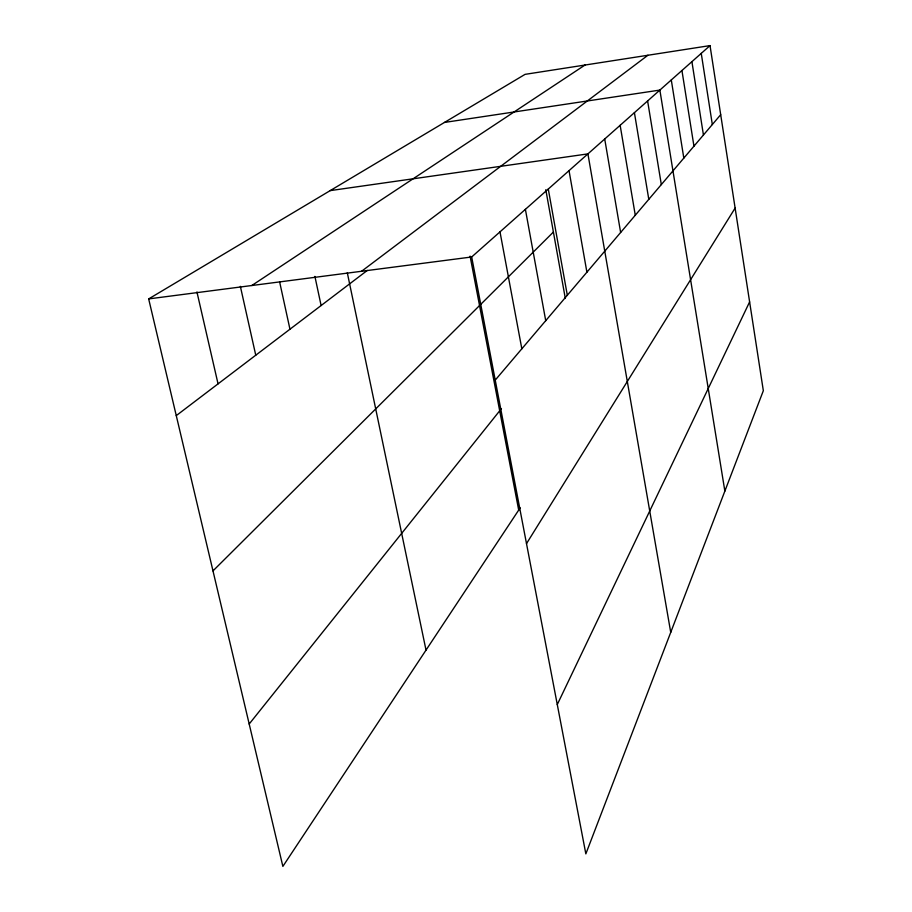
<?xml version="1.0" encoding="UTF-8"?>
<svg xmlns="http://www.w3.org/2000/svg" width="912" height="912" viewBox="0 0 912 912"><rect width="100%" height="100%" fill="white"/><g stroke="black" fill="none" stroke-linecap="round" stroke-linejoin="round"><path stroke-width="1.37" d="M557.278 704.554L749.618 301.895M526.498 543.632L735.129 208.073M520.205 507.813L282.868 866.4L148.667 298.908L525.084 74.351L710.026 45.6L763.333 390.712L585.846 853.883L471.675 256.979L710.026 45.6M249.193 724.014L501.452 408.599M495.227 380.122L720.697 114.684M212.986 570.889L553.402 232.036M176.267 415.621L367.319 270.419M361.574 271.274L647.908 55.256M251.815 285.513L585.025 65.026M444.486 122.436L659.866 90.083L724.858 491.123M330.178 190.619L587.921 153.889L670.73 632.369M148.667 298.908L471.675 256.979M196.935 291.943L218.048 383.872M240.358 286.345L255.759 355.213M279.653 281.99L289.959 329.221M314.902 276.393L321.115 305.543M347.301 272.734L426.018 650.108M470.079 256.112L518.7 510.082M499.993 231.865L521.835 348.806M525.392 209.35L545.729 320.671M548.283 189.046L567.321 295.26M545.798 189.707L565.326 298.475M569.031 170.647L586.906 272.198M604.713 139L620.639 232.48M620.149 125.309L635.276 215.255M634.41 112.666L648.797 199.34M647.611 100.958L661.325 184.589M671.289 79.96L683.818 158.107M681.937 70.509L693.952 146.171M691.912 61.674L703.437 135.01M701.248 53.386L712.329 124.534"/></g></svg>
